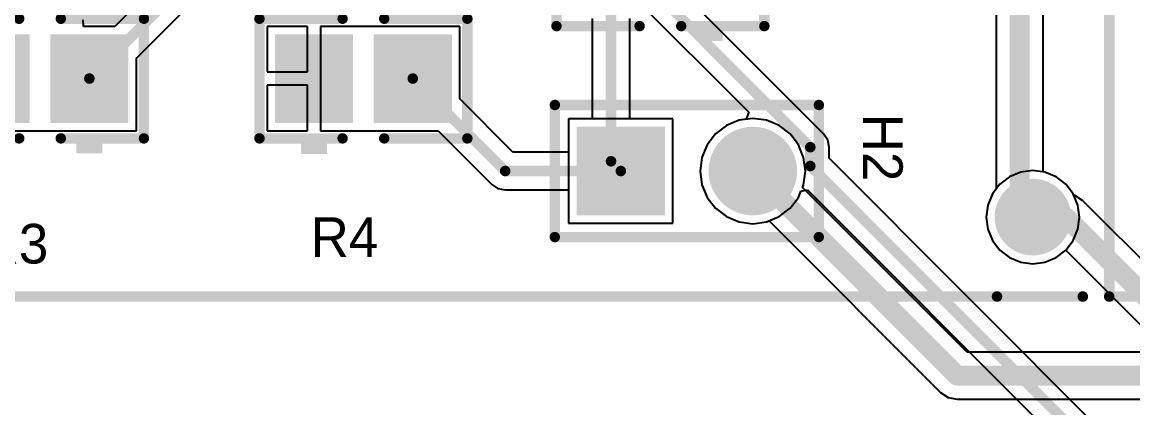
# Model space of a CAD drawing. Header units: millimetres. Extents: x 0.67 to 7.75, y 0.64 to 6.06.
# Drawn here: x 1.204 to 2.046, y 1.086 to 1.378 of the extents above; entities that cross this region are included whole.
import ezdxf

# ---------------------------------------------------------------- set-up
doc = ezdxf.new("R2010")
doc.units = ezdxf.units.MM
doc.header["$MEASUREMENT"] = 0
for name, color, linetype in [('BottomLayer', 5, 'Continuous'), ('BottomSolder', 6, 'Continuous'), ('MultiLayer', 9, 'Continuous'), ('PadHoleLayer', 156, 'Continuous'), ('TopLayer', 1, 'Continuous'), ('TopOverlay', 2, 'Continuous'), ('TopPaste', 8, 'Continuous'), ('TopSolder', 216, 'Continuous'), ('ViaHoleLayer', 16, 'Continuous')]:
    doc.layers.add(name, color=color, linetype=linetype)

# ---------------------------------------------------------------- blocks, each defined once
blk = doc.blocks.new('CC2012_0805_3')
at = {"layer": 'TopLayer'}
for points in [[(-0.06299, -0.02953), (-0.01181, -0.02953), (-0.06299, 0.02953), (-0.01181, 0.02953)], [(0.01181, -0.02953), (0.06299, -0.02953), (0.01181, 0.02953), (0.06299, 0.02953)]]:
    blk.add_solid(points, dxfattribs=at)
at = {"layer": 'TopOverlay', "const_width": 0.00787}
for points in [[(-0.07874, 0.04528), (-0.07874, -0.04528)], [(-0.01575, 0.04528), (-0.07874, 0.04528)], [(0.07874, 0.04528), (0.01575, 0.04528)], [(0.07874, 0.04528), (0.07874, -0.04528)], [(-0.01575, -0.04528), (-0.07874, -0.04528)], [(0.07874, -0.04528), (0.01575, -0.04528)]]:
    blk.add_lwpolyline(points, dxfattribs=at)
at = {"layer": 'TopOverlay', "const_width": 0.00394}
for points in [[(-0.08071, 0.04528, 1), (-0.07677, 0.04528, 1)], [(-0.08071, 0.04528, 1), (-0.07677, 0.04528, 1)], [(-0.01772, 0.04528, 1), (-0.01378, 0.04528, 1)], [(0.01378, 0.04528, 1), (0.01772, 0.04528, 1)], [(0.07677, 0.04528, 1), (0.08071, 0.04528, 1)], [(0.07677, 0.04528, 1), (0.08071, 0.04528, 1)], [(-0.08071, -0.04528, 1), (-0.07677, -0.04528, 1)], [(-0.08071, -0.04528, 1), (-0.07677, -0.04528, 1)], [(-0.01772, -0.04528, 1), (-0.01378, -0.04528, 1)], [(0.01378, -0.04528, 1), (0.01772, -0.04528, 1)], [(0.07677, -0.04528, 1), (0.08071, -0.04528, 1)], [(0.07677, -0.04528, 1), (0.08071, -0.04528, 1)]]:
    blk.add_lwpolyline(points, format="xyb", close=True, dxfattribs=at)
at = {"layer": 'TopOverlay'}
for points in [[(-0.04724, 0.04882), (-0.02756, 0.04882), (-0.04724, 0.05669), (-0.02756, 0.05669)], [(-0.04724, -0.05709), (-0.02756, -0.05709), (-0.04724, -0.04921), (-0.02756, -0.04921)]]:
    blk.add_solid(points, dxfattribs=at)
at = {"layer": 'TopPaste'}
for points in [[(-0.06299, -0.02953), (-0.01181, -0.02953), (-0.06299, 0.02953), (-0.01181, 0.02953)], [(0.01181, -0.02953), (0.06299, -0.02953), (0.01181, 0.02953), (0.06299, 0.02953)]]:
    blk.add_solid(points, dxfattribs=at)
at = {"layer": 'TopSolder'}
for points in [[(-0.06699, -0.03353), (-0.00781, -0.03353), (-0.06699, 0.03353), (-0.00781, 0.03353)], [(0.00781, -0.03353), (0.06699, -0.03353), (0.00781, 0.03353), (0.06699, 0.03353)]]:
    blk.add_solid(points, dxfattribs=at)
blk = doc.blocks.new('HDR1X2_10')
at = {"layer": 'BottomLayer', "const_width": 0.02953}
blk.add_lwpolyline([(0.08524, 0, 1), (0.11476, 0, 1)], format="xyb", close=True, dxfattribs=at)
at = {"layer": 'BottomLayer'}
blk.add_solid([(-0.02953, -0.02953), (0.02953, -0.02953), (-0.02953, 0.02953), (0.02953, 0.02953)], dxfattribs=at)
at = {"layer": 'BottomSolder', "const_width": 0.03353}
blk.add_lwpolyline([(0.08324, 0, 1), (0.11676, 0, 1)], format="xyb", close=True, dxfattribs=at)
at = {"layer": 'BottomSolder'}
blk.add_solid([(-0.03353, -0.03353), (0.03353, -0.03353), (-0.03353, 0.03353), (0.03353, 0.03353)], dxfattribs=at)
at = {"layer": 'MultiLayer', "const_width": 0.02953}
blk.add_lwpolyline([(0.08524, 0, 1), (0.11476, 0, 1)], format="xyb", close=True, dxfattribs=at)
at = {"layer": 'MultiLayer'}
blk.add_solid([(-0.02953, -0.02953), (0.02953, -0.02953), (-0.02953, 0.02953), (0.02953, 0.02953)], dxfattribs=at)
at = {"layer": 'PadHoleLayer', "const_width": 0.01772}
for points in [[(-0.00886, 0, 1), (0.00886, 0, 1)], [(0.09114, 0, 1), (0.10886, 0, 1)]]:
    blk.add_lwpolyline(points, format="xyb", close=True, dxfattribs=at)
at = {"layer": 'TopLayer', "const_width": 0.02953}
blk.add_lwpolyline([(0.08524, 0, 1), (0.11476, 0, 1)], format="xyb", close=True, dxfattribs=at)
at = {"layer": 'TopLayer'}
blk.add_solid([(-0.02953, -0.02953), (0.02953, -0.02953), (-0.02953, 0.02953), (0.02953, 0.02953)], dxfattribs=at)
at = {"layer": 'TopOverlay', "const_width": 0.00787}
for points in [[(-0.05, -0.05), (-0.05, 0.05)], [(-0.05, 0.05), (0.15, 0.05)], [(0.15, -0.05), (0.15, 0.05)], [(-0.05, -0.05), (0.15, -0.05)]]:
    blk.add_lwpolyline(points, dxfattribs=at)
at = {"layer": 'TopOverlay', "const_width": 0.00394}
for points in [[(-0.05197, 0.05, 1), (-0.04803, 0.05, 1)], [(-0.05197, 0.05, 1), (-0.04803, 0.05, 1)], [(0.14803, 0.05, 1), (0.15197, 0.05, 1)], [(0.14803, 0.05, 1), (0.15197, 0.05, 1)], [(-0.05197, -0.05, 1), (-0.04803, -0.05, 1)], [(-0.05197, -0.05, 1), (-0.04803, -0.05, 1)], [(0.14803, -0.05, 1), (0.15197, -0.05, 1)], [(0.14803, -0.05, 1), (0.15197, -0.05, 1)]]:
    blk.add_lwpolyline(points, format="xyb", close=True, dxfattribs=at)
at = {"layer": 'TopSolder', "const_width": 0.03353}
blk.add_lwpolyline([(0.08324, 0, 1), (0.11676, 0, 1)], format="xyb", close=True, dxfattribs=at)
at = {"layer": 'TopSolder'}
blk.add_solid([(-0.03353, -0.03353), (0.03353, -0.03353), (-0.03353, 0.03353), (0.03353, 0.03353)], dxfattribs=at)
blk = doc.blocks.new('CC2012_0805_24')
at = {"layer": 'TopLayer'}
for points in [[(-0.06299, -0.02953), (-0.01181, -0.02953), (-0.06299, 0.02953), (-0.01181, 0.02953)], [(0.01181, -0.02953), (0.06299, -0.02953), (0.01181, 0.02953), (0.06299, 0.02953)]]:
    blk.add_solid(points, dxfattribs=at)
at = {"layer": 'TopOverlay', "const_width": 0.00787}
for points in [[(-0.07874, 0.04528), (-0.07874, -0.04528)], [(-0.01575, 0.04528), (-0.07874, 0.04528)], [(0.07874, 0.04528), (0.01575, 0.04528)], [(0.07874, 0.04528), (0.07874, -0.04528)], [(-0.01575, -0.04528), (-0.07874, -0.04528)], [(0.07874, -0.04528), (0.01575, -0.04528)]]:
    blk.add_lwpolyline(points, dxfattribs=at)
at = {"layer": 'TopOverlay', "const_width": 0.00394}
for points in [[(-0.08071, 0.04528, 1), (-0.07677, 0.04528, 1)], [(-0.08071, 0.04528, 1), (-0.07677, 0.04528, 1)], [(-0.01772, 0.04528, 1), (-0.01378, 0.04528, 1)], [(0.01378, 0.04528, 1), (0.01772, 0.04528, 1)], [(0.07677, 0.04528, 1), (0.08071, 0.04528, 1)], [(0.07677, 0.04528, 1), (0.08071, 0.04528, 1)], [(-0.08071, -0.04528, 1), (-0.07677, -0.04528, 1)], [(-0.08071, -0.04528, 1), (-0.07677, -0.04528, 1)], [(-0.01772, -0.04528, 1), (-0.01378, -0.04528, 1)], [(0.01378, -0.04528, 1), (0.01772, -0.04528, 1)], [(0.07677, -0.04528, 1), (0.08071, -0.04528, 1)], [(0.07677, -0.04528, 1), (0.08071, -0.04528, 1)]]:
    blk.add_lwpolyline(points, format="xyb", close=True, dxfattribs=at)
at = {"layer": 'TopOverlay'}
for points in [[(-0.04724, 0.04882), (-0.02756, 0.04882), (-0.04724, 0.05669), (-0.02756, 0.05669)], [(-0.04724, -0.05709), (-0.02756, -0.05709), (-0.04724, -0.04921), (-0.02756, -0.04921)]]:
    blk.add_solid(points, dxfattribs=at)
at = {"layer": 'TopPaste'}
for points in [[(-0.06299, -0.02953), (-0.01181, -0.02953), (-0.06299, 0.02953), (-0.01181, 0.02953)], [(0.01181, -0.02953), (0.06299, -0.02953), (0.01181, 0.02953), (0.06299, 0.02953)]]:
    blk.add_solid(points, dxfattribs=at)
at = {"layer": 'TopSolder'}
for points in [[(-0.06699, -0.03353), (-0.00781, -0.03353), (-0.06699, 0.03353), (-0.00781, 0.03353)], [(0.00781, -0.03353), (0.06699, -0.03353), (0.00781, 0.03353), (0.06699, 0.03353)]]:
    blk.add_solid(points, dxfattribs=at)
blk = doc.blocks.new('CC2012_0805_25')
at = {"layer": 'TopLayer'}
for points in [[(-0.06299, -0.02953), (-0.01181, -0.02953), (-0.06299, 0.02953), (-0.01181, 0.02953)], [(0.01181, -0.02953), (0.06299, -0.02953), (0.01181, 0.02953), (0.06299, 0.02953)]]:
    blk.add_solid(points, dxfattribs=at)
at = {"layer": 'TopOverlay', "const_width": 0.00787}
for points in [[(-0.07874, -0.04528), (-0.07874, 0.04528)], [(-0.07874, 0.04528), (-0.01575, 0.04528)], [(0.01575, 0.04528), (0.07874, 0.04528)], [(0.07874, -0.04528), (0.07874, 0.04528)], [(-0.07874, -0.04528), (-0.01575, -0.04528)], [(0.01575, -0.04528), (0.07874, -0.04528)]]:
    blk.add_lwpolyline(points, dxfattribs=at)
at = {"layer": 'TopOverlay', "const_width": 0.00394}
for points in [[(-0.08071, 0.04528, 1), (-0.07677, 0.04528, 1)], [(-0.08071, 0.04528, 1), (-0.07677, 0.04528, 1)], [(-0.01772, 0.04528, 1), (-0.01378, 0.04528, 1)], [(0.01378, 0.04528, 1), (0.01772, 0.04528, 1)], [(0.07677, 0.04528, 1), (0.08071, 0.04528, 1)], [(0.07677, 0.04528, 1), (0.08071, 0.04528, 1)], [(-0.08071, -0.04528, 1), (-0.07677, -0.04528, 1)], [(-0.08071, -0.04528, 1), (-0.07677, -0.04528, 1)], [(-0.01772, -0.04528, 1), (-0.01378, -0.04528, 1)], [(0.01378, -0.04528, 1), (0.01772, -0.04528, 1)], [(0.07677, -0.04528, 1), (0.08071, -0.04528, 1)], [(0.07677, -0.04528, 1), (0.08071, -0.04528, 1)]]:
    blk.add_lwpolyline(points, format="xyb", close=True, dxfattribs=at)
at = {"layer": 'TopOverlay'}
for points in [[(-0.04724, 0.04882), (-0.02756, 0.04882), (-0.04724, 0.05669), (-0.02756, 0.05669)], [(-0.04724, -0.05709), (-0.02756, -0.05709), (-0.04724, -0.04921), (-0.02756, -0.04921)]]:
    blk.add_solid(points, dxfattribs=at)
at = {"layer": 'TopPaste'}
for points in [[(-0.06299, -0.02953), (-0.01181, -0.02953), (-0.06299, 0.02953), (-0.01181, 0.02953)], [(0.01181, -0.02953), (0.06299, -0.02953), (0.01181, 0.02953), (0.06299, 0.02953)]]:
    blk.add_solid(points, dxfattribs=at)
at = {"layer": 'TopSolder'}
for points in [[(-0.06699, -0.03353), (-0.00781, -0.03353), (-0.06699, 0.03353), (-0.00781, 0.03353)], [(0.00781, -0.03353), (0.06699, -0.03353), (0.00781, 0.03353), (0.06699, 0.03353)]]:
    blk.add_solid(points, dxfattribs=at)

msp = doc.modelspace()

# ---------------------------------------------------------------- linework, layer by layer
at = {"layer": 'BottomLayer'}
for p, q in [((1.81142, 1.29301), (1.59227, 1.51216)), ((1.5679, 1.49615), (1.75467, 1.30939)), ((1.69732, 1.30441), (1.61827, 1.30441)), ((1.61827, 1.30441), (1.61827, 1.22536)), ((1.69732, 1.22536), (1.69732, 1.30441)), ((1.75287, 1.30411), (1.74748, 1.3034)), ((1.75467, 1.30939), (1.75287, 1.30411)), ((1.73786, 1.29941), (1.7296, 1.29308)), ((1.74748, 1.3034), (1.73786, 1.29941)), ((1.7296, 1.29308), (1.72327, 1.28482)), ((1.81451, 1.28838), (1.81142, 1.29301)), ((1.8156, 1.28292), (1.81451, 1.28838)), ((1.72327, 1.28482), (1.71929, 1.2752)), ((1.8156, 1.27459), (1.8156, 1.28292)), ((1.8156, 1.28292), (1.8156, 1.28292)), ((1.71929, 1.2752), (1.71793, 1.26489)), ((2.30591, 0.78427), (1.8156, 1.27459)), ((1.71793, 1.26489), (1.71929, 1.25457)), ((1.96086, 1.2641), (1.95235, 1.26057)), ((1.97, 1.2653), (1.96086, 1.2641)), ((1.97914, 1.2641), (1.97, 1.2653)), ((1.98765, 1.26057), (1.97914, 1.2641)), ((1.71929, 1.25457), (1.72327, 1.24495)), ((1.94504, 1.25496), (1.93943, 1.24765)), ((1.95235, 1.26057), (1.94504, 1.25496)), ((1.99496, 1.25496), (1.98765, 1.26057)), ((2.00057, 1.24765), (1.99496, 1.25496)), ((1.79232, 1.24495), (1.79427, 1.24966)), ((1.79427, 1.24966), (1.79918, 1.25064)), ((1.79918, 1.25064), (2.28991, 0.75991)), ((1.93943, 1.24765), (1.9359, 1.23914)), ((2.00099, 1.24665), (2.00057, 1.24765)), ((2.00183, 1.24648), (2.00099, 1.24665)), ((2.00762, 1.24262), (2.00183, 1.24648)), ((1.72327, 1.24495), (1.7296, 1.23669)), ((1.78599, 1.23669), (1.79232, 1.24495)), ((1.9359, 1.23914), (1.9347, 1.23)), ((2.31239, 0.93784), (2.00762, 1.24262)), ((1.7296, 1.23669), (1.73786, 1.23036)), ((1.73786, 1.23036), (1.74748, 1.22638)), ((1.76811, 1.22638), (1.77773, 1.23036)), ((1.77773, 1.23036), (1.78599, 1.23669)), ((1.9347, 1.23), (1.9359, 1.22086)), ((1.61827, 1.22536), (1.69732, 1.22536)), ((1.74748, 1.22638), (1.7578, 1.22502)), ((1.7578, 1.22502), (1.76811, 1.22638)), ((1.9359, 1.22086), (1.93943, 1.21235)), ((1.93943, 1.21235), (1.94504, 1.20504)), ((1.94504, 1.20504), (1.95235, 1.19943)), ((1.98765, 1.19943), (1.99483, 1.20494)), ((1.99483, 1.20494), (2.29238, 0.90738)), ((1.95235, 1.19943), (1.96086, 1.1959)), ((1.96086, 1.1959), (1.97, 1.1947)), ((1.97, 1.1947), (1.97914, 1.1959)), ((1.97914, 1.1959), (1.98765, 1.19943))]:
    msp.add_line(p, q, dxfattribs=at)
for points, const_width in [([(1.57799, 1.50625), (1.80132, 1.28292)], 0.008), ([(1.80132, 1.26868), (1.80132, 1.28292)], 0.008), ([(1.80132, 1.26868), (2.3, 0.77)], 0.008), ([(1.97, 1.23), (1.995, 1.23)], 0.015), ([(1.995, 1.23), (2.305, 0.92)], 0.015)]:
    msp.add_lwpolyline(points, dxfattribs=dict(at, const_width=const_width))
for points, const_width in [([(1.79932, 1.28292, 1), (1.80332, 1.28292, 1)], 0.004), ([(1.79932, 1.28292, 1), (1.80332, 1.28292, 1)], 0.004), ([(1.79932, 1.26868, 1), (1.80332, 1.26868, 1)], 0.004), ([(1.79932, 1.26868, 1), (1.80332, 1.26868, 1)], 0.004), ([(1.9575, 1.23, 1), (1.9825, 1.23, 1)], 0.025), ([(1.96625, 1.23, 1), (1.97375, 1.23, 1)], 0.0075), ([(1.99125, 1.23, 1), (1.99875, 1.23, 1)], 0.0075), ([(1.99125, 1.23, 1), (1.99875, 1.23, 1)], 0.0075)]:
    msp.add_lwpolyline(points, format="xyb", close=True, dxfattribs=dict(at, const_width=const_width))
at = {"layer": 'BottomSolder', "const_width": 0.029}
msp.add_lwpolyline([(1.9555, 1.23, 1), (1.9845, 1.23, 1)], format="xyb", close=True, dxfattribs=at)
at = {"layer": 'MultiLayer', "const_width": 0.025}
msp.add_lwpolyline([(1.9575, 1.23, 1), (1.9825, 1.23, 1)], format="xyb", close=True, dxfattribs=at)
at = {"layer": 'TopLayer'}
for p, q in [((1.94216, 2.59983), (1.94216, 1.25121)), ((1.97784, 1.26427), (1.97784, 2.2712)), ((1.36524, 1.46511), (1.27454, 1.37441)), ((1.29079, 1.35029), (1.3932, 1.45271)), ((1.63612, 1.38036), (1.63612, 1.30441)), ((1.66467, 1.30441), (1.66467, 1.38036)), ((1.25076, 1.37441), (1.25043, 1.37941)), ((1.27454, 1.37441), (1.25076, 1.37441)), ((1.42039, 1.37441), (1.3898, 1.37441)), ((1.3898, 1.37441), (1.3898, 1.33989)), ((1.42039, 1.33989), (1.42039, 1.37441)), ((1.45961, 1.37441), (1.43039, 1.37441)), ((1.43039, 1.37441), (1.43039, 1.33489)), ((1.46098, 1.37441), (1.45961, 1.37441)), ((1.46461, 1.37441), (1.46098, 1.37441)), ((1.46598, 1.37441), (1.46461, 1.37441)), ((1.53579, 1.37441), (1.46598, 1.37441)), ((1.53579, 1.31948), (1.53579, 1.37441)), ((1.29079, 1.29536), (1.29079, 1.35029)), ((1.3898, 1.33989), (1.42039, 1.33989)), ((1.42039, 1.32989), (1.3898, 1.32989)), ((1.3898, 1.32989), (1.3898, 1.29536)), ((1.42039, 1.29536), (1.42039, 1.32989)), ((1.43039, 1.33489), (1.43039, 1.29536)), ((1.57611, 1.27916), (1.53579, 1.31948)), ((1.63612, 1.30441), (1.61827, 1.30441)), ((1.61827, 1.30441), (1.61827, 1.27916)), ((1.69732, 1.30441), (1.66467, 1.30441)), ((1.69732, 1.22536), (1.69732, 1.30441)), ((1.7578, 1.30475), (1.74748, 1.3034)), ((1.76811, 1.3034), (1.7578, 1.30475)), ((1.73786, 1.29941), (1.7296, 1.29308)), ((1.74748, 1.3034), (1.73786, 1.29941)), ((1.77773, 1.29941), (1.76811, 1.3034)), ((1.78599, 1.29308), (1.77773, 1.29941)), ((1.1448, 1.29536), (1.21461, 1.29536)), ((1.21461, 1.29536), (1.21598, 1.29536)), ((1.21598, 1.29536), (1.21961, 1.29536)), ((1.21961, 1.29536), (1.22098, 1.29536)), ((1.22098, 1.29536), (1.29079, 1.29536)), ((1.3898, 1.29536), (1.42039, 1.29536)), ((1.43039, 1.29536), (1.45961, 1.29536)), ((1.45961, 1.29536), (1.46098, 1.29536)), ((1.46098, 1.29536), (1.46461, 1.29536)), ((1.46461, 1.29536), (1.46598, 1.29536)), ((1.46598, 1.29536), (1.51954, 1.29536)), ((1.51954, 1.29536), (1.5601, 1.25479)), ((1.7296, 1.29308), (1.72327, 1.28482)), ((1.79232, 1.28482), (1.78599, 1.29308)), ((1.61827, 1.27916), (1.57611, 1.27916)), ((1.72327, 1.28482), (1.71929, 1.2752)), ((1.79631, 1.2752), (1.79232, 1.28482)), ((1.71929, 1.2752), (1.71793, 1.26489)), ((1.79766, 1.26489), (1.79631, 1.2752)), ((1.71793, 1.26489), (1.71929, 1.25457)), ((1.79631, 1.25457), (1.79766, 1.26489)), ((1.97914, 1.2641), (1.97784, 1.26427)), ((1.98765, 1.26057), (1.97914, 1.2641)), ((1.5601, 1.25479), (1.5601, 1.25479)), ((1.5601, 1.25479), (1.56473, 1.2517)), ((1.71929, 1.25457), (1.72327, 1.24495)), ((1.79544, 1.25248), (1.79631, 1.25457)), ((1.99496, 1.25496), (1.98765, 1.26057)), ((2.00057, 1.24765), (1.99496, 1.25496)), ((1.56473, 1.2517), (1.5702, 1.25061)), ((1.5702, 1.25061), (1.61827, 1.25061)), ((1.61827, 1.25061), (1.61827, 1.22536)), ((1.92007, 1.12784), (1.79544, 1.25248)), ((1.93943, 1.24765), (1.9359, 1.23914)), ((1.94216, 1.25121), (1.93943, 1.24765)), ((2.0041, 1.23914), (2.00057, 1.24765)), ((1.72327, 1.24495), (1.7296, 1.23669)), ((1.9359, 1.23914), (1.9347, 1.23)), ((2.0053, 1.23), (2.0041, 1.23914)), ((1.7296, 1.23669), (1.73786, 1.23036)), ((1.73786, 1.23036), (1.74748, 1.22638)), ((1.9347, 1.23), (1.9359, 1.22086)), ((2.0041, 1.22086), (2.0053, 1.23)), ((1.61827, 1.22536), (1.69732, 1.22536)), ((1.74748, 1.22638), (1.7578, 1.22502)), ((1.7578, 1.22502), (1.76811, 1.22638)), ((1.76811, 1.22638), (1.77021, 1.22724)), ((1.77021, 1.22724), (1.90006, 1.09738)), ((1.9359, 1.22086), (1.93943, 1.21235)), ((2.00057, 1.21235), (2.0041, 1.22086)), ((1.93943, 1.21235), (1.94504, 1.20504)), ((1.99496, 1.20504), (2.00057, 1.21235)), ((1.94504, 1.20504), (1.95235, 1.19943)), ((1.98765, 1.19943), (1.99496, 1.20504)), ((1.95235, 1.19943), (1.96086, 1.1959)), ((1.96086, 1.1959), (1.97, 1.1947)), ((1.97, 1.1947), (1.97914, 1.1959)), ((1.97914, 1.1959), (1.98765, 1.19943)), ((2.86307, 1.12784), (1.92007, 1.12784)), ((1.90006, 1.09738), (1.90585, 1.09352)), ((1.90585, 1.09352), (1.91268, 1.09216)), ((1.91268, 1.09216), (1.91268, 1.09216)), ((1.91268, 1.09216), (3.54806, 1.09216))]:
    msp.add_line(p, q, dxfattribs=at)
for points, const_width in [([(1.96, 1.24), (1.96, 2.60723)], 0.015), ([(1.2552, 1.33489), (1.38311, 1.4628)], 0.008), ([(1.65039, 1.27229), (1.65039, 1.41989)], 0.008), ([(1.5002, 1.33489), (1.5702, 1.26489)], 0.008), ([(1.65039, 1.27229), (1.6578, 1.26489)], 0.008), ([(1.7578, 1.26489), (1.91268, 1.11)], 0.015), ([(1.5702, 1.26489), (1.6578, 1.26489)], 0.008), ([(1.96, 1.24), (1.97, 1.23)], 0.015), ([(1.91268, 1.11), (3.73, 1.11)], 0.015)]:
    msp.add_lwpolyline(points, dxfattribs=dict(at, const_width=const_width))
for points, const_width in [([(1.2532, 1.33489, 1), (1.2572, 1.33489, 1)], 0.004), ([(1.4982, 1.33489, 1), (1.5022, 1.33489, 1)], 0.004), ([(1.64839, 1.27229, 1), (1.65239, 1.27229, 1)], 0.004), ([(1.64839, 1.27229, 1), (1.65239, 1.27229, 1)], 0.004), ([(1.75405, 1.26489, 1), (1.76155, 1.26489, 1)], 0.0075), ([(1.5682, 1.26489, 1), (1.5722, 1.26489, 1)], 0.004), ([(1.5682, 1.26489, 1), (1.5722, 1.26489, 1)], 0.004), ([(1.6558, 1.26489, 1), (1.6598, 1.26489, 1)], 0.004), ([(1.6558, 1.26489, 1), (1.6598, 1.26489, 1)], 0.004), ([(1.9575, 1.23, 1), (1.9825, 1.23, 1)], 0.025), ([(1.95625, 1.24, 1), (1.96375, 1.24, 1)], 0.0075), ([(1.95625, 1.24, 1), (1.96375, 1.24, 1)], 0.0075), ([(1.96625, 1.23, 1), (1.97375, 1.23, 1)], 0.0075), ([(1.90893, 1.11, 1), (1.91643, 1.11, 1)], 0.0075), ([(1.90893, 1.11, 1), (1.91643, 1.11, 1)], 0.0075)]:
    msp.add_lwpolyline(points, format="xyb", close=True, dxfattribs=dict(at, const_width=const_width))
at = {"layer": 'TopOverlay', "const_width": 0.008}
for points in [[(2.0278, 1.16989), (2.0278, 2.57489)], [(1.0278, 1.16989), (1.9428, 1.16989)], [(1.9428, 1.16989), (2.0078, 1.16989)], [(2.0278, 1.16989), (2.9428, 1.16989)]]:
    msp.add_lwpolyline(points, dxfattribs=at)
at = {"layer": 'TopOverlay', "const_width": 0.004}
for points in [[(1.9408, 1.16989, 1), (1.9448, 1.16989, 1)], [(1.9408, 1.16989, 1), (1.9448, 1.16989, 1)], [(2.0058, 1.16989, 1), (2.0098, 1.16989, 1)], [(2.0258, 1.16989, 1), (2.0298, 1.16989, 1)], [(2.0258, 1.16989, 1), (2.0298, 1.16989, 1)]]:
    msp.add_lwpolyline(points, format="xyb", close=True, dxfattribs=at)
at = {"layer": 'TopSolder', "const_width": 0.029}
msp.add_lwpolyline([(1.9555, 1.23, 1), (1.9845, 1.23, 1)], format="xyb", close=True, dxfattribs=at)
at = {"layer": 'ViaHoleLayer', "const_width": 0.014}
msp.add_lwpolyline([(1.963, 1.23, 1), (1.977, 1.23, 1)], format="xyb", close=True, dxfattribs=at)

# ---------------------------------------------------------------- block references
for name, p, rotation in [('CC2012_0805_3', (1.6878, 1.41989), 180), ('CC2012_0805_24', (1.2178, 1.33489), 180), ('HDR1X2_10', (1.6578, 1.26489), 360)]:
    msp.add_blockref(name, p, dxfattribs=dict(rotation=rotation))
msp.add_blockref('CC2012_0805_25', (1.4628, 1.33489))

# ---------------------------------------------------------------- texts
at = {"layer": 'TopOverlay'}
msp.add_text('H2', height=0.03, rotation=270, dxfattribs=at).set_placement((1.8413, 1.30839))
for s, p in [('R4', (1.4228, 1.19989)), ('R3', (1.1728, 1.19489))]:
    msp.add_text(s, height=0.03, dxfattribs=at).set_placement(p)

doc.saveas('drawing.dxf')
